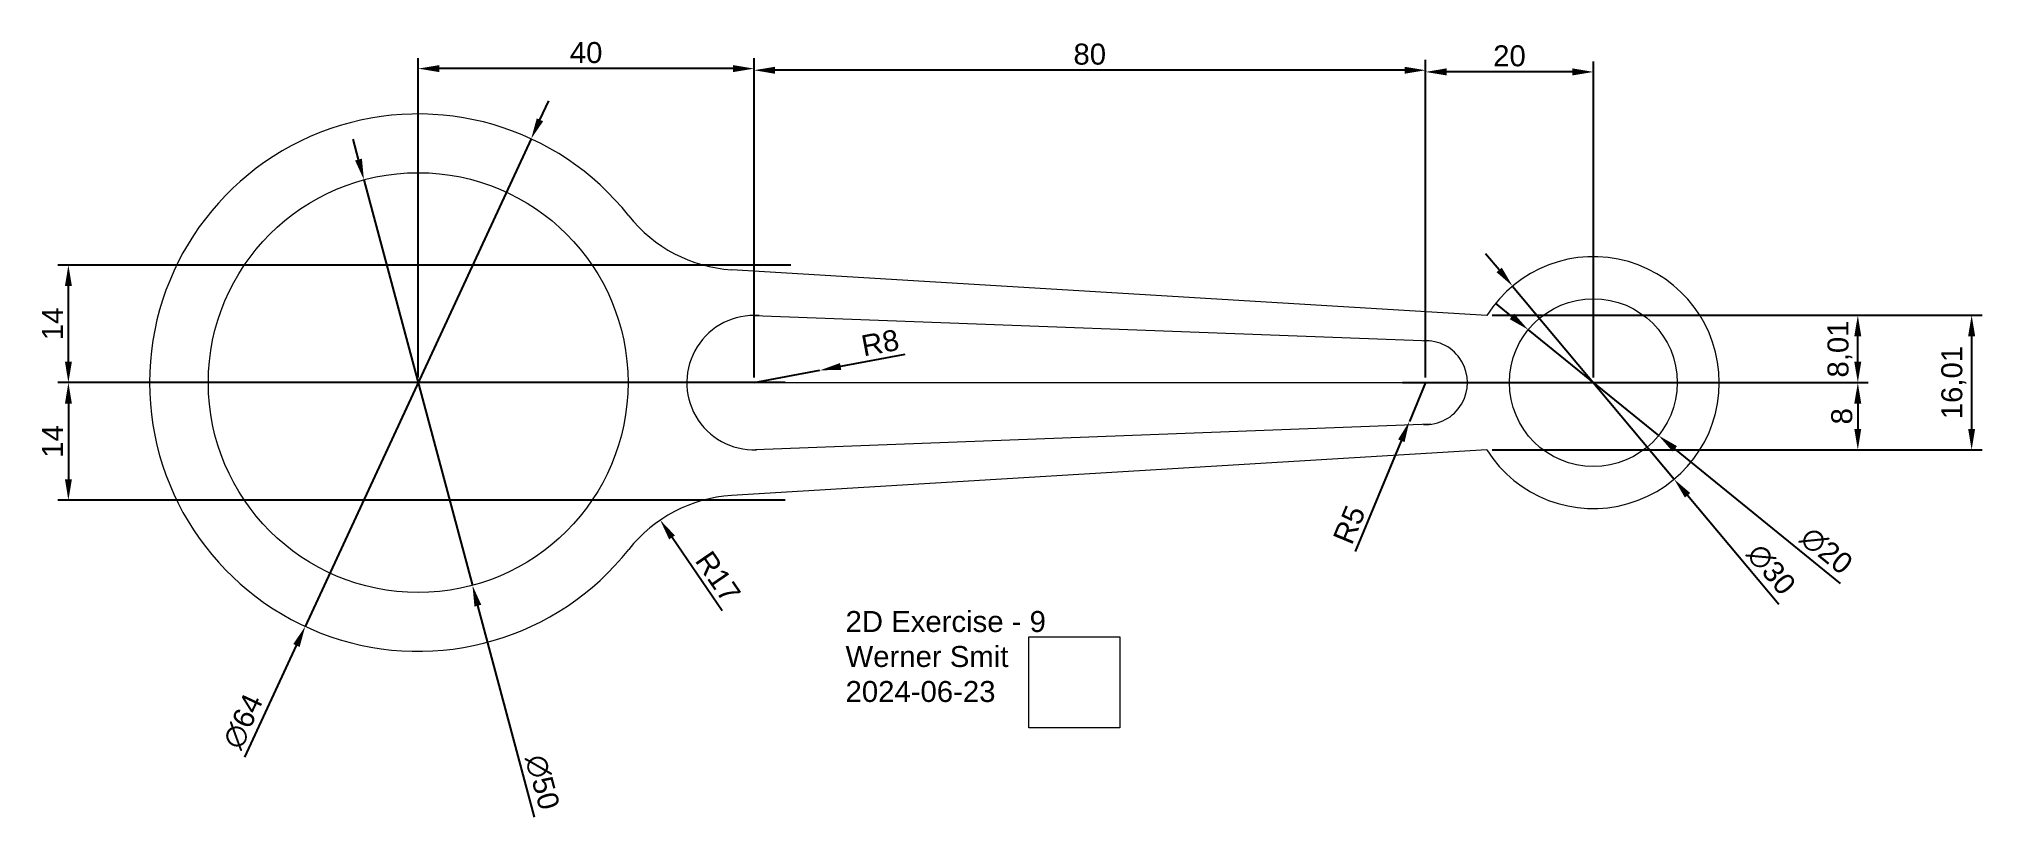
# Model space of a CAD drawing. Header units: millimetres. Extents: x 451 to 682, y 441 to 534.
import ezdxf

# ---------------------------------------------------------------- set-up
doc = ezdxf.new("R2010")
doc.units = ezdxf.units.MM
doc.layers.get('0').update_dxf_attribs({"lineweight": 15})
doc.layers.add('Diagram', color=106, linetype='Continuous', lineweight=5)
doc.layers.add('Stippels', color=50, linetype='Continuous', lineweight=5, transparency=0.4)
doc.styles.add('Annotative', font='arial.ttf')
doc.styles.get("Standard").update_dxf_attribs({"font": 'arial.ttf'})
doc.dimstyles.new('ISO-25', dxfattribs={"dimtxt": 2.5, "dimasz": 2.5, "dimexe": 1.25, "dimexo": 0.625, "dimtad": 1, "dimtxsty": 'Standard', "dimcen": 2.5, "dimadec": 0, "dimazin": 0, "dimtfac": 1, "dimtmove": 0, "dimatfit": 3, "dimfxl": 1, "dimarcsym": 0})
picture_1 = doc.add_image_def('image1.png', size_in_pixel=(250, 250))

# ---------------------------------------------------------------- blocks, each defined once
blk = doc.blocks.new('*D2')
at = {"layer": 'Defpoints', "color": 0, "transparency": 16777216}
for p in [(616.17, 529.93), (616.17, 492.92), (636.17, 492.92)]:
    blk.add_point(p, dxfattribs=at)
at = {"layer": 'Diagram', "color": 0, "lineweight": -2, "transparency": 16777216}
for p, q in [((616.17, 493.55), (616.17, 531.18)), ((636.17, 493.55), (636.17, 531.18)), ((633.67, 529.93), (618.67, 529.93))]:
    blk.add_line(p, q, dxfattribs=at)
at = {"layer": 'Diagram', "color": 0, "transparency": 16777216}
for points in [[(618.67, 530.35), (618.67, 529.51), (616.17, 529.93)], [(633.67, 530.35), (633.67, 529.51), (636.17, 529.93)]]:
    blk.add_solid(points, dxfattribs=at)
at = {"layer": 'Diagram', "color": 0, "transparency": 16777216, "insert": (626.17, 531.83), "char_height": 2.5, "attachment_point": 5}
blk.add_mtext('20', dxfattribs=at)
blk = doc.blocks.new('*D3')
at = {"layer": 'Defpoints', "color": 0, "transparency": 16777216}
for p in [(536.17, 530.13), (536.17, 492.92), (616.17, 492.92)]:
    blk.add_point(p, dxfattribs=at)
at = {"layer": 'Diagram', "color": 0, "lineweight": -2, "transparency": 16777216}
for p, q in [((536.17, 493.55), (536.17, 531.38)), ((616.17, 493.55), (616.17, 531.38)), ((613.67, 530.13), (538.67, 530.13))]:
    blk.add_line(p, q, dxfattribs=at)
at = {"layer": 'Diagram', "color": 0, "transparency": 16777216}
for points in [[(538.67, 530.54), (538.67, 529.71), (536.17, 530.13)], [(613.67, 530.54), (613.67, 529.71), (616.17, 530.13)]]:
    blk.add_solid(points, dxfattribs=at)
at = {"layer": 'Diagram', "color": 0, "transparency": 16777216, "insert": (576.17, 532.03), "char_height": 2.5, "attachment_point": 5}
blk.add_mtext('80', dxfattribs=at)
blk = doc.blocks.new('*D4')
at = {"layer": 'Defpoints', "color": 0, "transparency": 16777216}
for p in [(496.17, 530.32), (496.17, 492.92), (536.17, 492.92)]:
    blk.add_point(p, dxfattribs=at)
at = {"layer": 'Diagram', "color": 0, "lineweight": -2, "transparency": 16777216}
for p, q in [((496.17, 493.55), (496.17, 531.57)), ((533.67, 530.32), (498.67, 530.32)), ((536.17, 493.55), (536.17, 531.57))]:
    blk.add_line(p, q, dxfattribs=at)
at = {"layer": 'Diagram', "color": 0, "transparency": 16777216}
for points in [[(498.67, 530.74), (498.67, 529.91), (496.17, 530.32)], [(533.67, 530.74), (533.67, 529.91), (536.17, 530.32)]]:
    blk.add_solid(points, dxfattribs=at)
at = {"layer": 'Diagram', "color": 0, "transparency": 16777216, "insert": (516.17, 532.22), "char_height": 2.5, "attachment_point": 5}
blk.add_mtext('40', dxfattribs=at)
blk = doc.blocks.new('*D5')
at = {"layer": 'Defpoints', "color": 0, "transparency": 16777216}
for p in [(623.49, 500.94), (667.67, 500.94), (612.79, 492.92)]:
    blk.add_point(p, dxfattribs=at)
at = {"layer": 'Diagram', "color": 0, "lineweight": -2, "transparency": 16777216}
for p, q in [((624.11, 500.94), (668.92, 500.94)), ((667.67, 495.42), (667.67, 498.44)), ((613.42, 492.92), (668.92, 492.92))]:
    blk.add_line(p, q, dxfattribs=at)
at = {"layer": 'Diagram', "color": 0, "transparency": 16777216}
for points in [[(667.25, 498.44), (668.08, 498.44), (667.67, 500.94)], [(667.25, 495.42), (668.08, 495.42), (667.67, 492.92)]]:
    blk.add_solid(points, dxfattribs=at)
at = {"layer": 'Diagram', "color": 0, "transparency": 16777216, "insert": (665.54, 496.93), "char_height": 2.5, "attachment_point": 5, "rotation": 90}
blk.add_mtext('8,01', dxfattribs=at)
blk = doc.blocks.new('*D6')
at = {"layer": 'Defpoints', "color": 0, "transparency": 16777216}
for p in [(612.79, 492.92), (623.48, 484.92), (667.67, 484.92)]:
    blk.add_point(p, dxfattribs=at)
at = {"layer": 'Diagram', "color": 0, "lineweight": -2, "transparency": 16777216}
for p, q in [((613.42, 492.92), (668.92, 492.92)), ((667.67, 490.42), (667.67, 487.42)), ((624.1, 484.92), (668.92, 484.92))]:
    blk.add_line(p, q, dxfattribs=at)
at = {"layer": 'Diagram', "color": 0, "transparency": 16777216}
for points in [[(667.25, 490.42), (668.08, 490.42), (667.67, 492.92)], [(667.25, 487.42), (668.08, 487.42), (667.67, 484.92)]]:
    blk.add_solid(points, dxfattribs=at)
at = {"layer": 'Diagram', "color": 0, "transparency": 16777216, "insert": (665.77, 488.92), "char_height": 2.5, "attachment_point": 5, "rotation": 90}
blk.add_mtext('8', dxfattribs=at)
blk = doc.blocks.new('*D7')
at = {"layer": 'Defpoints', "color": 0, "transparency": 16777216}
for p in [(454.49, 506.92), (541.17, 506.92), (540.51, 492.92)]:
    blk.add_point(p, dxfattribs=at)
at = {"layer": 'Diagram', "color": 0, "lineweight": -2, "transparency": 16777216}
for p, q in [((540.54, 506.92), (453.24, 506.92)), ((454.49, 495.42), (454.49, 504.42)), ((539.89, 492.92), (453.24, 492.92))]:
    blk.add_line(p, q, dxfattribs=at)
at = {"layer": 'Diagram', "color": 0, "transparency": 16777216}
for points in [[(454.08, 504.42), (454.91, 504.42), (454.49, 506.92)], [(454.08, 495.42), (454.91, 495.42), (454.49, 492.92)]]:
    blk.add_solid(points, dxfattribs=at)
at = {"layer": 'Diagram', "color": 0, "transparency": 16777216, "insert": (452.61, 499.92), "char_height": 2.5, "attachment_point": 5, "rotation": 90}
blk.add_mtext('14', dxfattribs=at)
blk = doc.blocks.new('*D8')
at = {"layer": 'Defpoints', "color": 0, "transparency": 16777216}
for p in [(540.51, 492.92), (454.49, 478.92), (540.51, 478.92)]:
    blk.add_point(p, dxfattribs=at)
at = {"layer": 'Diagram', "color": 0, "lineweight": -2, "transparency": 16777216}
for p, q in [((539.89, 492.92), (453.24, 492.92)), ((454.49, 490.42), (454.49, 481.42)), ((539.89, 478.92), (453.24, 478.92))]:
    blk.add_line(p, q, dxfattribs=at)
at = {"layer": 'Diagram', "color": 0, "transparency": 16777216}
for points in [[(454.08, 490.42), (454.91, 490.42), (454.49, 492.92)], [(454.08, 481.42), (454.91, 481.42), (454.49, 478.92)]]:
    blk.add_solid(points, dxfattribs=at)
at = {"layer": 'Diagram', "color": 0, "transparency": 16777216, "insert": (452.61, 485.92), "char_height": 2.5, "attachment_point": 5, "rotation": 90}
blk.add_mtext('14', dxfattribs=at)
blk = doc.blocks.new('*D10')
at = {"layer": 'Defpoints', "color": 0, "transparency": 16777216}
for p in [(544.03, 494.39), (536.17, 492.92)]:
    blk.add_point(p, dxfattribs=at)
at = {"layer": 'Diagram', "color": 0, "lineweight": -2, "transparency": 16777216}
for p, q in [((554.14, 496.27), (546.49, 494.85)), ((536.17, 492.92), (544.03, 494.39))]:
    blk.add_line(p, q, dxfattribs=at)
at = {"layer": 'Diagram', "color": 0, "transparency": 16777216}
blk.add_solid([(546.41, 495.25), (546.56, 494.44), (544.03, 494.39)], dxfattribs=at)
at = {"layer": 'Diagram', "color": 0, "transparency": 16777216, "insert": (551.2, 497.66), "char_height": 2.5, "attachment_point": 5, "rotation": 10.5457}
blk.add_mtext('R8', dxfattribs=at)
blk = doc.blocks.new('*D11')
at = {"layer": 'Defpoints', "color": 0, "transparency": 16777216}
for p in [(616.17, 492.92), (614.25, 488.31)]:
    blk.add_point(p, dxfattribs=at)
at = {"layer": 'Diagram', "color": 0, "lineweight": -2, "transparency": 16777216}
for p, q in [((616.17, 492.92), (614.25, 488.31)), ((607.82, 472.82), (613.29, 486))]:
    blk.add_line(p, q, dxfattribs=at)
at = {"layer": 'Diagram', "color": 0, "transparency": 16777216}
blk.add_solid([(612.9, 486.16), (613.67, 485.84), (614.25, 488.31)], dxfattribs=at)
at = {"layer": 'Diagram', "color": 0, "transparency": 16777216, "insert": (607.09, 476), "char_height": 2.5, "attachment_point": 5, "rotation": 67.4571}
blk.add_mtext('R5', dxfattribs=at)
blk = doc.blocks.new('*D12')
at = {"layer": 'Defpoints', "color": 0, "transparency": 16777216}
for p in [(628.4, 499.23), (643.93, 486.62)]:
    blk.add_point(p, dxfattribs=at)
at = {"layer": 'Diagram', "color": 0, "lineweight": -2, "transparency": 16777216}
for p, q in [((626.46, 500.81), (624.52, 502.38)), ((628.4, 499.23), (643.93, 486.62)), ((665.62, 468.99), (645.87, 485.04))]:
    blk.add_line(p, q, dxfattribs=at)
at = {"layer": 'Diagram', "color": 0, "transparency": 16777216}
for points in [[(626.73, 501.13), (626.2, 500.48), (628.4, 499.23)], [(646.13, 485.36), (645.6, 484.72), (643.93, 486.62)]]:
    blk.add_solid(points, dxfattribs=at)
at = {"layer": 'Diagram', "color": 0, "transparency": 16777216, "insert": (663.93, 472.9), "char_height": 2.5, "attachment_point": 5, "rotation": 320.8979}
blk.add_mtext('∅20', dxfattribs=at)
blk = doc.blocks.new('*D14')
at = {"layer": 'Defpoints', "color": 0, "transparency": 16777216}
for p in [(626.54, 504.43), (645.79, 481.42)]:
    blk.add_point(p, dxfattribs=at)
at = {"layer": 'Diagram', "color": 0, "lineweight": -2, "transparency": 16777216}
for p, q in [((624.94, 506.35), (623.33, 508.26)), ((626.54, 504.43), (645.79, 481.42)), ((658.26, 466.51), (647.39, 479.5))]:
    blk.add_line(p, q, dxfattribs=at)
at = {"layer": 'Diagram', "color": 0, "transparency": 16777216}
for points in [[(625.26, 506.61), (624.62, 506.08), (626.54, 504.43)], [(647.71, 479.77), (647.07, 479.23), (645.79, 481.42)]]:
    blk.add_solid(points, dxfattribs=at)
at = {"layer": 'Diagram', "color": 0, "transparency": 16777216, "insert": (657.35, 470.67), "char_height": 2.5, "attachment_point": 5, "rotation": 309.9115}
blk.add_mtext('∅30', dxfattribs=at)
blk = doc.blocks.new('*D15')
at = {"layer": 'Defpoints', "color": 0, "transparency": 16777216}
for p in [(623.49, 500.94), (623.48, 484.92), (681.23, 484.92)]:
    blk.add_point(p, dxfattribs=at)
at = {"layer": 'Diagram', "color": 0, "lineweight": -2, "transparency": 16777216}
for p, q in [((624.11, 500.94), (682.48, 500.94)), ((681.23, 498.44), (681.23, 487.42)), ((624.1, 484.92), (682.48, 484.92))]:
    blk.add_line(p, q, dxfattribs=at)
at = {"layer": 'Diagram', "color": 0, "transparency": 16777216}
for points in [[(680.81, 498.44), (681.65, 498.44), (681.23, 500.94)], [(680.81, 487.42), (681.65, 487.42), (681.23, 484.92)]]:
    blk.add_solid(points, dxfattribs=at)
at = {"layer": 'Diagram', "color": 0, "transparency": 16777216, "insert": (679.1, 492.93), "char_height": 2.5, "attachment_point": 5, "rotation": 90}
blk.add_mtext('16,01', dxfattribs=at)
blk = doc.blocks.new('*D16')
at = {"layer": 'Defpoints', "color": 0, "transparency": 16777216}
for p in [(489.7, 517.07), (502.63, 468.77)]:
    blk.add_point(p, dxfattribs=at)
at = {"layer": 'Diagram', "color": 0, "lineweight": -2, "transparency": 16777216}
for p, q in [((489.05, 519.49), (488.41, 521.9)), ((489.7, 517.07), (502.63, 468.77)), ((510.02, 441.17), (503.28, 466.36))]:
    blk.add_line(p, q, dxfattribs=at)
at = {"layer": 'Diagram', "color": 0, "transparency": 16777216}
for points in [[(489.46, 519.6), (488.65, 519.38), (489.7, 517.07)], [(503.68, 466.47), (502.87, 466.25), (502.63, 468.77)]]:
    blk.add_solid(points, dxfattribs=at)
at = {"layer": 'Diagram', "color": 0, "transparency": 16777216, "insert": (510.95, 445.33), "char_height": 2.5, "attachment_point": 5, "rotation": 284.9863}
blk.add_mtext('∅50', dxfattribs=at)
blk = doc.blocks.new('*D17')
at = {"layer": 'Defpoints', "color": 0, "transparency": 16777216}
for p in [(509.62, 521.96), (482.71, 463.89)]:
    blk.add_point(p, dxfattribs=at)
at = {"layer": 'Diagram', "color": 0, "lineweight": -2, "transparency": 16777216}
for p, q in [((510.67, 524.23), (511.72, 526.5)), ((509.62, 521.96), (482.71, 463.89)), ((475.5, 448.32), (481.66, 461.62))]:
    blk.add_line(p, q, dxfattribs=at)
at = {"layer": 'Diagram', "color": 0, "transparency": 16777216}
for points in [[(510.29, 524.4), (511.05, 524.05), (509.62, 521.96)], [(481.28, 461.79), (482.04, 461.44), (482.71, 463.89)]]:
    blk.add_solid(points, dxfattribs=at)
at = {"layer": 'Diagram', "color": 0, "transparency": 16777216, "insert": (475.3, 452.57), "char_height": 2.5, "attachment_point": 5, "rotation": 65.1416}
blk.add_mtext('∅64', dxfattribs=at)
blk = doc.blocks.new('*D18')
at = {"layer": 'Defpoints', "color": 0, "transparency": 16777216}
for p in [(525, 476.55), (534.58, 462.51)]:
    blk.add_point(p, dxfattribs=at)
at = {"layer": 'Diagram', "color": 0, "lineweight": -2, "transparency": 16777216}
blk.add_line((532.38, 465.75), (526.41, 474.48), dxfattribs=at)
at = {"layer": 'Diagram', "color": 0, "transparency": 16777216}
blk.add_solid([(526.75, 474.72), (526.06, 474.25), (525, 476.55)], dxfattribs=at)
at = {"layer": 'Diagram', "color": 0, "transparency": 16777216, "insert": (531.89, 469.79), "char_height": 2.5, "attachment_point": 5, "rotation": 304.3328}
blk.add_mtext('R17', dxfattribs=at)

msp = doc.modelspace()

# ---------------------------------------------------------------- linework, layer by layer
for p, q in [((623.486, 500.938), (533.489, 506.371)), ((536.165, 500.923), (616.79, 497.884)), ((616.79, 487.963), (536.348, 484.925)), ((623.476, 484.923), (533.489, 479.475))]:
    msp.add_line(p, q)
for centre, radius in [((496.165, 492.923), 25), ((636.165, 492.923), 10)]:
    msp.add_circle(centre, radius)
for centre, radius, start, end in [((496.165, 492.923), 32, 38.36454, 321.63546), ((534.585, 523.336), 17, 218.36454, 266.30444), ((636.165, 492.923), 15, 212.23095, 147.703), ((536.165, 492.923), 8, 85.68243, 272.16283), ((616.165, 492.923), 5, 267.1449, 92.86319), ((534.585, 462.511), 17, 93.69556, 141.63546)]:
    msp.add_arc(centre, radius, start, end)
at = {"layer": 'Stippels'}
msp.add_line((496.566, 492.923), (636.165, 492.923), dxfattribs=at)

# ---------------------------------------------------------------- texts
at = {"insert": (547.076, 465.723), "char_height": 2.5, "width": 35.60326, "attachment_point": 1, "style": 'Annotative'}
msp.add_mtext('2D Exercise - 9\\PWerner Smit\\P2024-06-23', dxfattribs=at)

# ---------------------------------------------------------------- dimensions: what is measured, and where the dimension line sits
at = {"layer": 'Diagram'}
for base, p1, p2, picture, middle in [((496.165, 530.322), (536.165, 492.923), (496.165, 492.923), '*D4', (516.165, 532.224)), ((536.165, 530.126), (616.165, 492.923), (536.165, 492.923), '*D3', (576.165, 532.027)), ((616.165, 529.929), (636.165, 492.923), (616.165, 492.923), '*D2', (626.165, 531.83))]:
    dim = msp.add_linear_dim(base=base, p1=p1, p2=p2, dimstyle='ISO-25', dxfattribs=at)
    dim.commit()
    dim.dimension.update_dxf_attribs({"geometry": picture, "text_midpoint": middle})
for p1, p2, picture, middle in [((509.617, 521.959), (482.713, 463.888), '*D17', (477.085, 451.741)), ((489.7, 517.073), (502.63, 468.774), '*D16', (509.043, 444.818)), ((626.541, 504.429), (645.789, 481.418), '*D14', (655.841, 469.401)), ((628.405, 499.23), (643.925, 486.616), '*D12', (662.69, 471.366))]:
    dim = msp.add_diameter_dim_2p(p1=p1, p2=p2, dimstyle='ISO-25', dxfattribs=at)
    dim.commit()
    dim.dimension.update_dxf_attribs({"geometry": picture, "text_midpoint": middle, "dimtype": 163})
for base, p1, p2, angle, picture, middle in [((454.495, 506.923), (540.512, 492.923), (541.166, 506.923), 90, '*D7', (452.615, 499.923)), ((667.6676, 500.9379), (612.792, 492.9233), (623.4857, 500.9379), 90, '*D5', (665.5402, 496.9306)), ((681.2301, 484.9233), (623.4857, 500.9379), (623.4765, 484.9233), 90, '*D15', (679.1027, 492.9306)), ((454.495, 478.923), (540.512, 492.923), (540.512, 478.923), 270, '*D8', (452.615, 485.923)), ((667.668, 484.923), (612.792, 492.923), (623.476, 484.923), 270, '*D6', (665.766, 488.923))]:
    dim = msp.add_linear_dim(base=base, p1=p1, p2=p2, angle=angle, dimstyle='ISO-25', dxfattribs=at)
    dim.commit()
    dim.dimension.update_dxf_attribs({"geometry": picture, "text_midpoint": middle})
dim = msp.add_radius_dim(center=(536.165, 492.923), mpoint=(544.03, 494.387), dimstyle='ISO-25', dxfattribs=at)
dim.commit()
dim.dimension.update_dxf_attribs({"geometry": '*D10', "text_midpoint": (551.196, 497.656)})
for center, mpoint, picture, middle in [((616.165, 492.923), (614.248, 488.305), '*D11', (608.838, 475.271)), ((534.585, 462.511), (524.997, 476.549), '*D18', (530.338, 468.728))]:
    dim = msp.add_radius_dim(center=center, mpoint=mpoint, dimstyle='ISO-25', dxfattribs=at)
    dim.commit()
    dim.dimension.update_dxf_attribs({"geometry": picture, "text_midpoint": middle, "dimtype": 164})

# ---------------------------------------------------------------- pictures from other files: only their frames are drawn
image = msp.add_image(picture_1, insert=(568.911, 451.802), size_in_units=(10.829, 10.829), dxfattribs=at)
image.dxf.flags = 7

doc.saveas('drawing.dxf')
